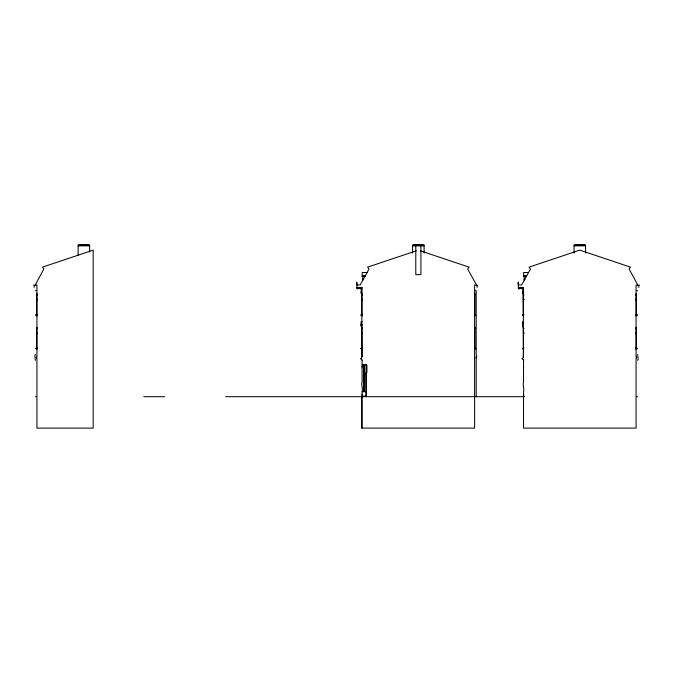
<?xml version="1.0" encoding="UTF-8"?>
<svg xmlns="http://www.w3.org/2000/svg" width="673" height="673" viewBox="0 0 673 673"><rect width="100%" height="100%" fill="white"/><g stroke="black" fill="none" stroke-linecap="round" stroke-linejoin="round"><path stroke-width="1.01" d="M33.658 284.973L33.953 285.689L34.878 285.554L43.863 269.057L42.441 267.147L93.194 250.137L93.194 428.095L36.931 428.095L36.931 357.96L36.409 357.96L36.409 356.917L36.931 356.917L36.931 284.973L35.021 284.973M523.535 287.901L518.513 287.901L517.983 282.778L518.403 282.147L518.403 284.973L521.625 284.973L530.475 269.057L529.045 267.147L579.806 250.137L630.559 267.147L629.137 269.057L638.122 285.554L639.047 285.689L639.342 284.973M474.616 315.957L475.685 314.914L474.616 314.804M474.616 349.455L475.685 348.412L474.616 348.303M636.069 315.957L637.138 314.914L636.069 314.804M636.069 349.455L637.138 348.412L636.069 348.303M36.931 293.865L36.931 294.707M36.931 327.372L36.931 328.205M362.183 360.055L360.535 358.659L361.561 358.381L361.561 356.917L362.082 356.917L361.763 293.865L362.082 294.707M362.082 327.372L362.082 328.205M474.616 294.707L474.616 293.865M474.616 328.205L474.616 327.372M523.636 360.055L521.987 358.659L523.014 358.381L523.014 356.917L523.535 356.917L523.224 293.865L523.535 294.707M636.069 294.707L636.069 293.865M636.069 328.205L636.069 327.372M35.358 354.503L34.836 355.765L35.358 360.366M637.642 360.366L638.164 359.113L637.642 354.503M362.082 367.004L362.082 366.566M523.535 367.004L523.535 366.566M362.082 364.859L366.062 364.699L366.062 396.17M366.062 391.619L362.082 391.77L362.082 428.095M362.082 287.901C354.915 287.951 356.429 288.12 357.868 288.936A2.061 2.061 0 0 1 360.652 288.868A2.061 2.061 0 0 1 360.964 291.636C362.537 292.04 359.491 292.604 362.082 293.865M518.513 287.901C517.739 290.248 519.245 287.329 519.32 288.936A2.061 2.061 0 0 1 522.113 288.868A2.061 2.061 0 0 1 522.416 291.636C523.989 292.04 520.952 292.604 523.535 293.865M416.36 250.802L367.593 267.147L369.014 269.057L360.173 284.973L356.951 284.973L356.74 282.147L357.052 287.901M33.818 287.06L34.87 286.858M35.358 290.812L36.409 290.601M36.931 315.957L35.862 314.914L36.931 314.804M362.082 315.957L361.014 314.914L362.082 314.804M36.931 349.455L35.862 348.412L36.931 348.303M523.535 315.957L522.467 314.914L523.535 314.804M362.082 349.455L361.014 348.412L362.082 348.303M523.535 349.455L522.467 348.412L523.535 348.303M78.118 245.847L89.635 245.847M412.591 245.847L424.108 245.847M574.044 245.847L585.56 245.847M367.105 272.498L362.217 272.498L362.217 276.544L364.85 276.544M528.557 272.498L523.67 272.498L523.67 276.544L526.311 276.544M362.217 275.955L365.178 275.955M523.67 275.955L526.639 275.955M362.217 276.031L365.145 276.031M523.67 276.031L526.597 276.031M362.739 276.351L363.319 276.351M524.2 276.351L524.772 276.351M362.217 276.426L364.884 276.494M523.67 276.426L526.336 276.494M362.739 279.202L363.378 279.202M524.2 279.202L524.831 279.202M362.739 279.497L363.319 279.497M524.2 279.497L524.772 279.497M637.979 284.973L636.069 284.973L636.069 356.917L636.591 356.917L636.591 357.96L636.069 357.96L636.069 428.095L523.535 428.095L523.535 391.77C524.604 389.583 522.324 383.265 523.535 382.483L523.535 360.055M356.85 287.59L362.082 287.59L362.082 292.822L361.031 292.822M518.303 287.59L523.535 287.59L523.535 292.822L522.492 292.822M36.931 295.077L37.452 295.077M362.082 295.077L362.604 295.077M523.535 295.077L524.057 295.077M635.548 295.077L636.069 295.077M36.931 299.258L37.452 299.258M362.082 299.258L362.604 299.258M523.535 299.258L524.057 299.258M635.548 299.258L636.069 299.258M36.931 299.788L37.452 299.788M362.082 299.788L362.604 299.788M523.535 299.788L524.057 299.788M635.548 299.788L636.069 299.788M36.931 314.442L37.452 314.442M362.082 314.442L362.604 314.442M523.535 314.442L524.057 314.442M635.548 314.442L636.069 314.442M35.862 314.914L36.931 314.914M361.014 314.914L362.082 314.914M474.616 314.914L475.685 314.914M522.467 314.914L523.535 314.914M636.069 314.914L637.138 314.914M35.879 315.141L36.931 315.141M361.031 315.141L362.082 315.141M474.616 315.141L475.668 315.141M522.492 315.141L523.535 315.141M636.069 315.141L637.121 315.141M362.082 321.82L361.014 321.82L361.022 326.018L361.813 327.372L361.872 348.328M523.535 321.82L522.467 321.82L522.475 326.018L523.535 327.372M361.014 324.748L362.082 324.748M522.467 324.647L523.535 324.748M361.014 325.067L362.082 325.067M522.467 325.067L523.535 325.067M523.535 328.205L523.224 327.372L523.325 348.328M36.931 328.575L37.452 328.575M362.082 328.575L362.604 328.575M523.535 328.575L524.057 328.575M635.548 328.575L636.069 328.575M36.931 332.756L37.452 332.756M362.082 332.756L362.604 332.756M523.535 332.756L524.057 332.756M635.548 332.756L636.069 332.756M36.931 333.286L37.452 333.286M362.082 333.286L362.604 333.286M523.535 333.286L524.057 333.286M635.548 333.286L636.069 333.286M36.931 347.941L37.452 347.941M362.082 347.941L362.604 347.941M523.535 347.941L524.057 347.941M635.548 347.941L636.069 347.941M35.862 348.412L36.931 348.412M361.014 348.412L362.082 348.412M474.616 348.412L475.685 348.412M522.467 348.412L523.535 348.412M636.069 348.412L637.138 348.412M35.879 348.639L36.931 348.639M361.031 348.639L362.082 348.639M474.616 348.639L475.668 348.639M522.492 348.639L523.535 348.639M636.069 348.639L637.121 348.639M363.546 365.119L364.387 365.119L364.387 372.724L363.546 372.724M366.062 365.119L366.894 365.119L366.894 372.724L366.062 372.724M363.546 373.136L364.387 373.136L364.387 391.198L363.546 391.198M366.062 373.136L366.272 396.17L361.662 396.17L361.662 428.095L474.616 428.095L474.616 357.96L475.138 357.96L475.138 356.917L474.616 356.917L474.616 284.973C476.56 285.318 479.664 286.521 476.526 284.973L467.676 269.057L469.106 267.147L420.339 250.802M362.082 394.075L362.394 396.691M523.535 394.075L523.846 396.691M35.358 396.691L36.409 396.691M143.761 396.691L164.7 396.691M225.716 396.691L524.284 396.691M636.591 396.691L637.642 396.691M638.13 286.858L639.182 287.06M636.591 290.601L637.642 290.812M476.677 286.858L477.729 287.06M475.138 290.601L476.19 290.812L476.19 354.503L476.711 355.765L476.19 360.366L476.19 396.691M362.183 391.619C363.05 389.406 360.896 383.231 362.082 382.483L362.082 360.055M636.389 293.865L636.389 294.707M636.389 327.372L636.389 328.205M636.279 293.865L636.279 314.829M636.279 328.205L636.279 348.328M585.56 253.04L585.56 244.905L574.044 244.905L574.044 253.04M584.585 244.905L575.02 244.905M524.2 276.426L524.2 280.347M523.224 293.865L523.325 314.829M523.325 349.405L523.325 356.917M474.928 293.865L474.928 294.707M474.928 327.372L474.928 328.205M474.827 293.865L474.827 314.829M474.827 327.372L474.827 348.328M424.108 253.04L424.108 244.905L412.591 244.905L412.591 253.04M423.132 244.905L413.567 244.905M420.911 244.905L420.911 274.634L415.788 274.634L415.788 244.905M366.474 365.119L366.474 372.724M363.967 365.119L363.967 372.724M363.967 373.136L363.967 391.198M363.546 364.699L363.546 391.619M362.739 276.426L362.739 280.347M361.872 293.865L361.872 314.829M361.872 349.405L361.872 356.917M361.763 293.865L361.763 294.707M361.763 327.372L361.763 328.205M89.635 252.013L89.635 244.905L78.118 244.905L78.118 255.092M88.659 244.905L79.094 244.905M36.721 293.865L36.721 314.829M36.721 328.205L36.721 348.328M36.611 293.865L36.611 294.707M36.611 327.372L36.611 328.205"/></g></svg>
